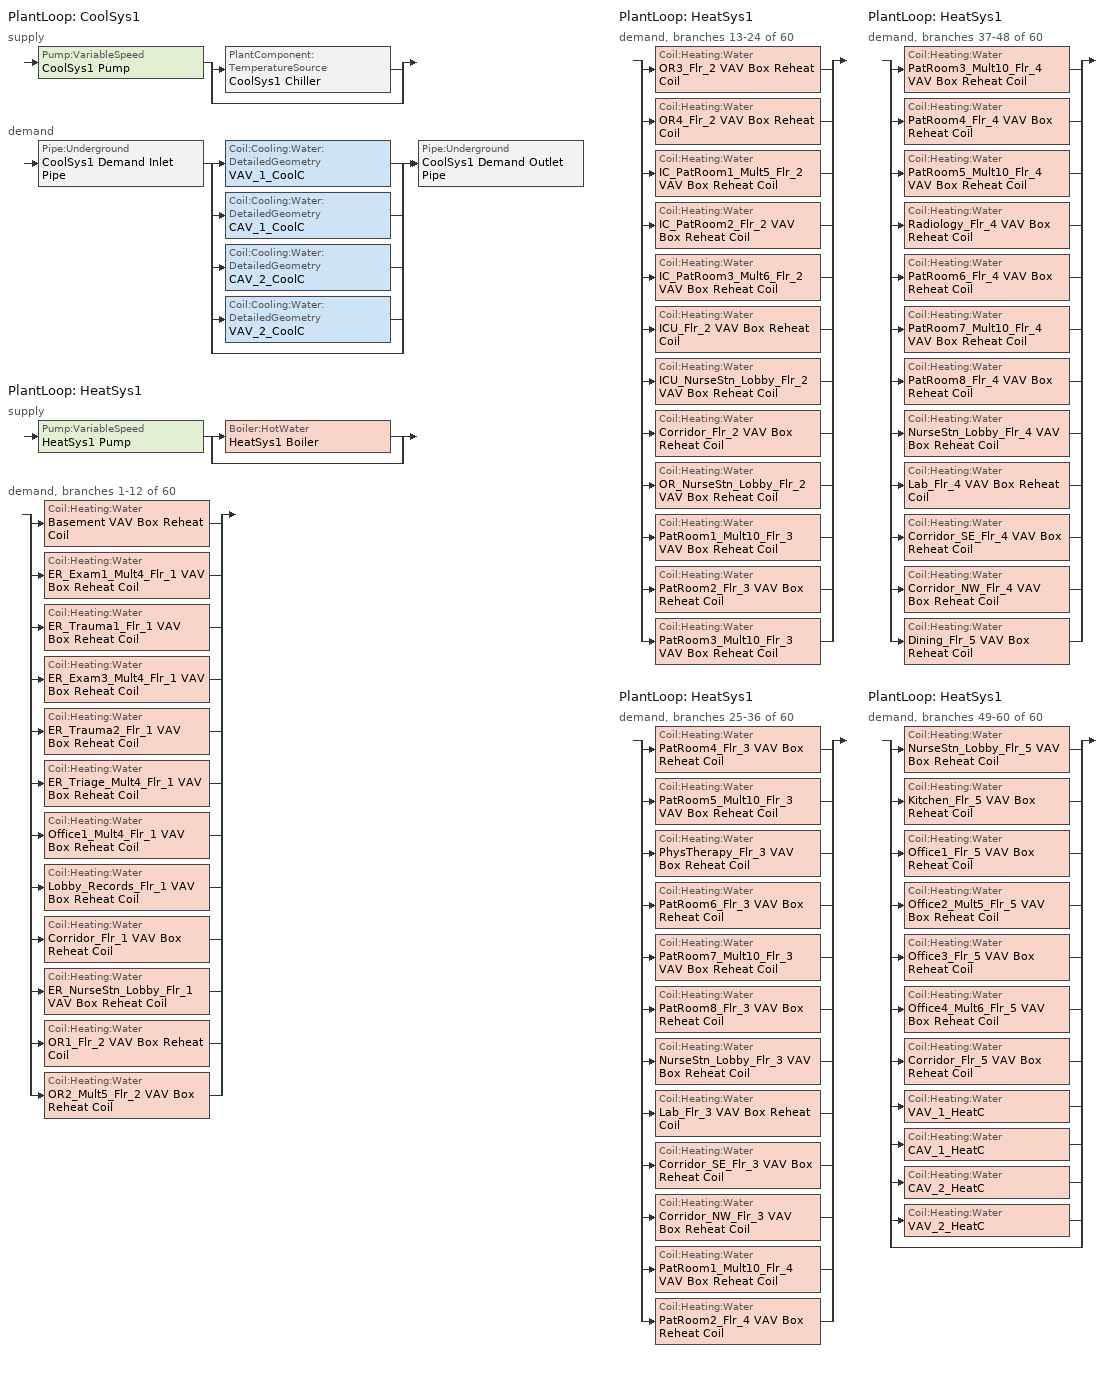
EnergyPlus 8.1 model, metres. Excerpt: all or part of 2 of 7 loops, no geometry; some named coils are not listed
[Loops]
PlantLoop 'CoolSys1'
 supply: Pump:VariableSpeed 'CoolSys1 Pump' > split
  | PlantComponent:TemperatureSource 'CoolSys1 Chiller'
  | bypass
 demand: Pipe:Underground 'CoolSys1 Demand Inlet Pipe' > split
  | Coil:Cooling:Water:DetailedGeometry 'VAV_1_CoolC'
  | Coil:Cooling:Water:DetailedGeometry 'CAV_1_CoolC'
  | Coil:Cooling:Water:DetailedGeometry 'CAV_2_CoolC'
  | Coil:Cooling:Water:DetailedGeometry 'VAV_2_CoolC'
  | bypass
  join > Pipe:Underground 'CoolSys1 Demand Outlet Pipe'
PlantLoop 'HeatSys1'
 supply: Pump:VariableSpeed 'HeatSys1 Pump' > split
  | Boiler:HotWater 'HeatSys1 Boiler'
  | bypass
 demand, branches 1-12 of 60: split
  | Coil:Heating:Water 'Basement VAV Box Reheat Coil'
  | Coil:Heating:Water 'ER_Exam1_Mult4_Flr_1 VAV Box Reheat Coil'
  | Coil:Heating:Water 'ER_Trauma1_Flr_1 VAV Box Reheat Coil'
  | Coil:Heating:Water 'ER_Exam3_Mult4_Flr_1 VAV Box Reheat Coil'
  | Coil:Heating:Water 'ER_Trauma2_Flr_1 VAV Box Reheat Coil'
  | Coil:Heating:Water 'ER_Triage_Mult4_Flr_1 VAV Box Reheat Coil'
  | Coil:Heating:Water 'Office1_Mult4_Flr_1 VAV Box Reheat Coil'
  | Coil:Heating:Water 'Lobby_Records_Flr_1 VAV Box Reheat Coil'
  | Coil:Heating:Water 'Corridor_Flr_1 VAV Box Reheat Coil'
  | Coil:Heating:Water 'ER_NurseStn_Lobby_Flr_1 VAV Box Reheat Coil'
  | Coil:Heating:Water 'OR1_Flr_2 VAV Box Reheat Coil'
  | Coil:Heating:Water 'OR2_Mult5_Flr_2 VAV Box Reheat Coil'
PlantLoop 'HeatSys1'
 demand, branches 13-24 of 60: split
  | Coil:Heating:Water 'OR3_Flr_2 VAV Box Reheat Coil'
  | Coil:Heating:Water 'OR4_Flr_2 VAV Box Reheat Coil'
  | Coil:Heating:Water 'IC_PatRoom1_Mult5_Flr_2 VAV Box Reheat Coil'
  | Coil:Heating:Water 'IC_PatRoom2_Flr_2 VAV Box Reheat Coil'
  | Coil:Heating:Water 'IC_PatRoom3_Mult6_Flr_2 VAV Box Reheat Coil'
  | Coil:Heating:Water 'ICU_Flr_2 VAV Box Reheat Coil'
  | Coil:Heating:Water 'ICU_NurseStn_Lobby_Flr_2 VAV Box Reheat Coil'
  | Coil:Heating:Water 'Corridor_Flr_2 VAV Box Reheat Coil'
  | Coil:Heating:Water 'OR_NurseStn_Lobby_Flr_2 VAV Box Reheat Coil'
  | Coil:Heating:Water 'PatRoom1_Mult10_Flr_3 VAV Box Reheat Coil'
  | Coil:Heating:Water 'PatRoom2_Flr_3 VAV Box Reheat Coil'
  | Coil:Heating:Water 'PatRoom3_Mult10_Flr_3 VAV Box Reheat Coil'
PlantLoop 'HeatSys1'
 demand, branches 25-36 of 60: split
  | Coil:Heating:Water 'PatRoom4_Flr_3 VAV Box Reheat Coil'
  | Coil:Heating:Water 'PatRoom5_Mult10_Flr_3 VAV Box Reheat Coil'
  | Coil:Heating:Water 'PhysTherapy_Flr_3 VAV Box Reheat Coil'
  | Coil:Heating:Water 'PatRoom6_Flr_3 VAV Box Reheat Coil'
  | Coil:Heating:Water 'PatRoom7_Mult10_Flr_3 VAV Box Reheat Coil'
  | Coil:Heating:Water 'PatRoom8_Flr_3 VAV Box Reheat Coil'
  | Coil:Heating:Water 'NurseStn_Lobby_Flr_3 VAV Box Reheat Coil'
  | Coil:Heating:Water 'Lab_Flr_3 VAV Box Reheat Coil'
  | Coil:Heating:Water 'Corridor_SE_Flr_3 VAV Box Reheat Coil'
  | Coil:Heating:Water 'Corridor_NW_Flr_3 VAV Box Reheat Coil'
  | Coil:Heating:Water 'PatRoom1_Mult10_Flr_4 VAV Box Reheat Coil'
  | Coil:Heating:Water 'PatRoom2_Flr_4 VAV Box Reheat Coil'
PlantLoop 'HeatSys1'
 demand, branches 37-48 of 60: split
  | Coil:Heating:Water 'PatRoom3_Mult10_Flr_4 VAV Box Reheat Coil'
  | Coil:Heating:Water 'PatRoom4_Flr_4 VAV Box Reheat Coil'
  | Coil:Heating:Water 'PatRoom5_Mult10_Flr_4 VAV Box Reheat Coil'
  | Coil:Heating:Water 'Radiology_Flr_4 VAV Box Reheat Coil'
  | Coil:Heating:Water 'PatRoom6_Flr_4 VAV Box Reheat Coil'
  | Coil:Heating:Water 'PatRoom7_Mult10_Flr_4 VAV Box Reheat Coil'
  | Coil:Heating:Water 'PatRoom8_Flr_4 VAV Box Reheat Coil'
  | Coil:Heating:Water 'NurseStn_Lobby_Flr_4 VAV Box Reheat Coil'
  | Coil:Heating:Water 'Lab_Flr_4 VAV Box Reheat Coil'
  | Coil:Heating:Water 'Corridor_SE_Flr_4 VAV Box Reheat Coil'
  | Coil:Heating:Water 'Corridor_NW_Flr_4 VAV Box Reheat Coil'
  | Coil:Heating:Water 'Dining_Flr_5 VAV Box Reheat Coil'
PlantLoop 'HeatSys1'
 demand, branches 49-60 of 60: split
  | Coil:Heating:Water 'NurseStn_Lobby_Flr_5 VAV Box Reheat Coil'
  | Coil:Heating:Water 'Kitchen_Flr_5 VAV Box Reheat Coil'
  | Coil:Heating:Water 'Office1_Flr_5 VAV Box Reheat Coil'
  | Coil:Heating:Water 'Office2_Mult5_Flr_5 VAV Box Reheat Coil'
  | Coil:Heating:Water 'Office3_Flr_5 VAV Box Reheat Coil'
  | Coil:Heating:Water 'Office4_Mult6_Flr_5 VAV Box Reheat Coil'
  | Coil:Heating:Water 'Corridor_Flr_5 VAV Box Reheat Coil'
  | Coil:Heating:Water 'VAV_1_HeatC'
  | Coil:Heating:Water 'CAV_1_HeatC'
  | Coil:Heating:Water 'CAV_2_HeatC'
  | Coil:Heating:Water 'VAV_2_HeatC'
  | bypass
[Construction]
Insulated Buried Pipe: Buried Pipe Insulation, Buried Pipe Steel
[Material] Thermal Absorptance=0.9; Solar Absorptance=0.5; Visible Absorptance=0.5
Name | Roughness | Thickness {m} | Conductivity {W/m-K} | Density {kg/m3} | Specific Heat {J/kg-K}
Buried Pipe Soil | Smooth | 1.5 | 0.36 | 2000 | 1200
Buried Pipe Steel | Smooth | 3.00E-03 | 45.31 | 7833 | 500
Buried Pipe Insulation | VeryRough | 3.0E-02 | 4.0E-02 | 91 | 836
[Coil:Heating:Water] Availability Schedule=ALWAYS_ON; U-Factor Times Area Value {W/K}=AUTOSIZE; Maximum Water Flow Rate {m3/s}=AUTOSIZE; Performance Input Method=UFactorTimesAreaAndDesignWaterFlowRate; Rated Capacity {W}=AUTOSIZE; Rated Inlet Water Temperature {C}=82.2; Rated Inlet Air Temperature {C}=16.6; Rated Outlet Water Temperature {C}=71.1; Rated Outlet Air Temperature {C}=32.2
Basement VAV Box Reheat Coil; Corridor_Flr_1 VAV Box Reheat Coil; Corridor_Flr_2 VAV Box Reheat Coil; Corridor_Flr_5 VAV Box Reheat Coil; Corridor_NW_Flr_3 VAV Box Reheat Coil; Corridor_NW_Flr_4 VAV Box Reheat Coil; Corridor_SE_Flr_3 VAV Box Reheat Coil; Corridor_SE_Flr_4 VAV Box Reheat Coil; Dining_Flr_5 VAV Box Reheat Coil; ER_Exam1_Mult4_Flr_1 VAV Box Reheat Coil; ER_Exam3_Mult4_Flr_1 VAV Box Reheat Coil; ER_NurseStn_Lobby_Flr_1 VAV Box Reheat Coil; ER_Trauma1_Flr_1 VAV Box Reheat Coil; ER_Trauma2_Flr_1 VAV Box Reheat Coil; ER_Triage_Mult4_Flr_1 VAV Box Reheat Coil; ICU_Flr_2 VAV Box Reheat Coil; ICU_NurseStn_Lobby_Flr_2 VAV Box Reheat Coil; IC_PatRoom1_Mult5_Flr_2 VAV Box Reheat Coil; IC_PatRoom2_Flr_2 VAV Box Reheat Coil; IC_PatRoom3_Mult6_Flr_2 VAV Box Reheat Coil; Kitchen_Flr_5 VAV Box Reheat Coil; Lab_Flr_3 VAV Box Reheat Coil; Lab_Flr_4 VAV Box Reheat Coil; Lobby_Records_Flr_1 VAV Box Reheat Coil; NurseStn_Lobby_Flr_3 VAV Box Reheat Coil; NurseStn_Lobby_Flr_4 VAV Box Reheat Coil; NurseStn_Lobby_Flr_5 VAV Box Reheat Coil; OR1_Flr_2 VAV Box Reheat Coil; OR2_Mult5_Flr_2 VAV Box Reheat Coil; OR3_Flr_2 VAV Box Reheat Coil; OR4_Flr_2 VAV Box Reheat Coil; OR_NurseStn_Lobby_Flr_2 VAV Box Reheat Coil; Office1_Flr_5 VAV Box Reheat Coil; Office1_Mult4_Flr_1 VAV Box Reheat Coil; Office2_Mult5_Flr_5 VAV Box Reheat Coil; Office3_Flr_5 VAV Box Reheat Coil; Office4_Mult6_Flr_5 VAV Box Reheat Coil; PatRoom1_Mult10_Flr_3 VAV Box Reheat Coil; PatRoom1_Mult10_Flr_4 VAV Box Reheat Coil; PatRoom2_Flr_3 VAV Box Reheat Coil; PatRoom2_Flr_4 VAV Box Reheat Coil; PatRoom3_Mult10_Flr_3 VAV Box Reheat Coil; PatRoom3_Mult10_Flr_4 VAV Box Reheat Coil; PatRoom4_Flr_3 VAV Box Reheat Coil; PatRoom4_Flr_4 VAV Box Reheat Coil; PatRoom5_Mult10_Flr_3 VAV Box Reheat Coil; PatRoom5_Mult10_Flr_4 VAV Box Reheat Coil; PatRoom6_Flr_3 VAV Box Reheat Coil; PatRoom6_Flr_4 VAV Box Reheat Coil; PatRoom7_Mult10_Flr_3 VAV Box Reheat Coil; PatRoom7_Mult10_Flr_4 VAV Box Reheat Coil; PatRoom8_Flr_3 VAV Box Reheat Coil; PatRoom8_Flr_4 VAV Box Reheat Coil; PhysTherapy_Flr_3 VAV Box Reheat Coil; Radiology_Flr_4 VAV Box Reheat Coil
[SetpointManager:Scheduled] Control Variable=Temperature
Name | Schedule | Setpoint Node or NodeList
HeatSys1 Boiler Setpoint Manager | HW-Loop-Temp-Schedule | HeatSys1 Supply Equipment Outlet Node
CoolSys1 Loop Setpoint Manager | CW-Loop-Temp-Schedule | CoolSys1 Supply Outlet Node
HeatSys1 Loop Setpoint Manager | HW-Loop-Temp-Schedule | HeatSys1 Supply Outlet Node
[Boiler:HotWater]
HeatSys1 Boiler: Fuel Type=NATURALGAS; Nominal Capacity {W}=AUTOSIZE; Nominal Thermal Efficiency=0.786; Efficiency Curve Temperature Evaluation Variable=LeavingBoiler; Design Water Outlet Temperature {C}=82.2; Design Water Flow Rate {m3/s}=AUTOSIZE; Minimum Part Load Ratio=0; Maximum Part Load Ratio=1.2; Optimum Part Load Ratio=1; Water Outlet Upper Temperature Limit {C}=95; Boiler Flow Mode=LeavingSetpointModulated; Parasitic Electric Load {W}=0; Sizing Factor=1
[Pump:VariableSpeed] Rated Flow Rate {m3/s}=AUTOSIZE; Rated Pump Head {Pa}=179352; Motor Efficiency=0.9; Fraction of Motor Inefficiencies to Fluid Stream=0; Coefficient 1 of the Part Load Performance Curve=0; Coefficient 2 of the Part Load Performance Curve=1; Coefficient 3 of the Part Load Performance Curve=0; Coefficient 4 of the Part Load Performance Curve=0; Minimum Flow Rate {m3/s}=0; Pump Control Type=Intermittent
Name | Rated Power Consumption {W} AUTOSIZE | Rated Power Consumption {W}
CoolSys1 Pump | 0
HeatSys1 Pump |  | 0
[PlantEquipmentList]
CoolSys1 Equipment List: CoolSys1 Chiller
HeatSys1 Equipment List: HeatSys1 Boiler
[Sizing:Plant]
Name | Loop Type | Design Loop Exit Temperature {C} | Loop Design Temperature Difference {deltaC}
CoolSys1 | Cooling | 6.67 | 6.67
HeatSys1 | Heating | 82.2 | 11.1
[PlantEquipmentOperationSchemes] Control Scheme 1 Schedule=PlantOnSched
Name | Control Scheme 1
CoolSys1 Loop Operation Scheme List | CoolSys1 Operation Scheme
HeatSys1 Loop Operation Scheme List | HeatSys1 Operation Scheme
[PlantEquipmentOperation:HeatingLoad]
HeatSys1 Operation Scheme: Load Range 1 Lower Limit {W}=0; Load Range 1 Upper Limit {W}=1000000000000000; Range 1 Equipment List=HeatSys1 Equipment List
[PlantEquipmentOperation:CoolingLoad]
CoolSys1 Operation Scheme: Load Range 1 Lower Limit {W}=0; Load Range 1 Upper Limit {W}=100000000000000; Range 1 Equipment List=CoolSys1 Equipment List
[PlantLoop] Fluid Type=Water; Maximum Loop Flow Rate {m3/s}=AUTOSIZE; Minimum Loop Flow Rate {m3/s}=0; Load Distribution Scheme=Optimal
Name | Plant Equipment Operation Scheme | Maximum Loop Temperature {C} | Minimum Loop Temperature {C} | Plant Loop Volume {m3} 100 AUTOSIZE | Plant Loop Volume {m3}
CoolSys1 | CoolSys1 Loop Operation Scheme List | 98 | 1 | 106
HeatSys1 | HeatSys1 Loop Operation Scheme List | 100 | 10 |  | AUTOSIZE
[Pipe:Underground] Construction=Insulated Buried Pipe; Sun Exposure=SunExposed; Pipe Inside Diameter {m}=0.5; Soil Material=Buried Pipe Soil; Average Soil Surface Temperature {C}=13; Amplitude of Soil Surface Temperature {C}=1.5; Phase Constant of Soil Surface Temperature {days}=30
Name | Pipe Length {m}
CoolSys1 Demand Inlet Pipe | 200
CoolSys1 Demand Outlet Pipe | 400
[ExternalInterface:Actuator]
MaxFlowAct: CoolSys1 Chiller, PlantComponent:TemperatureSource, Maximum Mass Flow Rate, 0
[PlantComponent:TemperatureSource]
CoolSys1 Chiller: Design Volume Flow Rate {m3/s} 0.0025 0.11279=AUTOSIZE; Temperature Specification Type=Scheduled; Source Temperature {C}=6.8; Source Temperature Schedule=SourceCoolSch
[ExternalInterface:Schedule]
SourceCoolSch: Initial Value=6.8
[Schedule:Compact]
ALWAYS_ON; PlantOnSched: Through: 12/31, For: AllDays, Until: 24:00, 1
CW-Loop-Temp-Schedule: Through: 12/31, For: AllDays, Until: 24:00, 6.7
HW-Loop-Temp-Schedule: Through: 12/31, For: AllDays, Until: 24:00, 82.2
